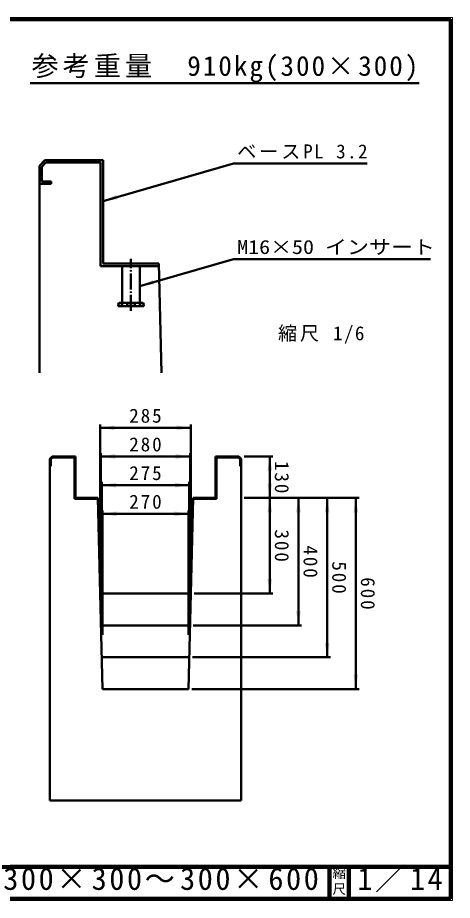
# Model space of a CAD drawing. Units: millimetres, scale not verified, with parts at other scales. Extents: x 100 to 4105, y 100 to 2870.
# Drawn here: x 2741 to 4105, y 100 to 2870 of the extents above; entities that cross this region are included whole.
import ezdxf
from ezdxf.enums import TextEntityAlignment as Align

# ---------------------------------------------------------------- set-up
doc = ezdxf.new("R2010")
doc.units = ezdxf.units.MM
doc.header["$LTSCALE"] = 5
doc.linetypes.add('USER1', pattern=[13.4, 10, -1.2, 1, -1.2])
doc.layers.add('V-nasSTD', color=7, linetype='Continuous', lineweight=50)
doc.styles.add('ＭＳ ゴシック', font='')
doc.styles.get('ＭＳ ゴシック').set_extended_font_data('MS Gothic')

msp = doc.modelspace()

# ---------------------------------------------------------------- hatches: boundary and pattern name
at = {"layer": 'V-nasSTD'}
for points in [[(2809.212, 2347.996), (2846.712, 2347.996), (2846.712, 2355.996), (2817.212, 2355.996), (2817.212, 2402.182), (2830.026, 2414.996), (3001.212, 2414.996), (3001.212, 2089.996), (3184.412, 2089.996), (3184.212, 2097.996), (3009.212, 2097.996), (3009.212, 2422.996), (2826.712, 2422.996), (2809.212, 2405.496), (2809.212, 1755.496)], [(3054.528, 2299.582), (3009.212, 2294.312), (3050.369, 2313.994)], [(3169.528, 2032.766), (3124.212, 2027.496), (3165.369, 2047.178)], [(3044.707, 1590.418), (2999.707, 1582.918), (3044.707, 1575.418)], [(3239.707, 1575.418), (3284.707, 1582.918), (3239.707, 1590.418)], [(3047.207, 1500.418), (3002.207, 1492.918), (3047.207, 1485.418)], [(3237.207, 1485.418), (3282.207, 1492.918), (3237.207, 1500.418)], [(2845.407, 1462.918), (2842.207, 1462.918), (2842.207, 1485.918), (2849.207, 1492.918), (2922.207, 1492.918), (2922.207, 1362.918), (2992.207, 1362.918), (2992.287, 1359.718), (2919.007, 1359.718), (2919.007, 1489.718), (2850.533, 1489.718), (2845.407, 1484.592)], [(3365.407, 1359.718), (3292.127, 1359.718), (3292.207, 1362.918), (3362.207, 1362.918), (3362.207, 1492.918), (3435.207, 1492.918), (3442.207, 1485.918), (3442.207, 1462.918), (3439.007, 1462.918), (3439.007, 1484.592), (3433.882, 1489.718), (3365.407, 1489.718)], [(3539.707, 1447.918), (3532.207, 1492.918), (3524.707, 1447.918)], [(3049.707, 1410.418), (3004.707, 1402.918), (3049.707, 1395.418)], [(3234.707, 1395.418), (3279.707, 1402.918), (3234.707, 1410.418)], [(3524.707, 1407.918), (3532.207, 1362.918), (3539.707, 1407.918)], [(3539.707, 1317.918), (3532.207, 1362.918), (3524.707, 1317.918)], [(3629.707, 1317.918), (3622.207, 1362.918), (3614.707, 1317.918)], [(3719.707, 1317.918), (3712.207, 1362.918), (3704.707, 1317.918)], [(3809.707, 1317.918), (3802.207, 1362.918), (3794.707, 1317.918)], [(3052.207, 1320.418), (3007.207, 1312.918), (3052.207, 1305.418)], [(3232.207, 1305.418), (3277.207, 1312.918), (3232.207, 1320.418)], [(3524.707, 1107.918), (3532.207, 1062.918), (3539.707, 1107.918)], [(3614.707, 1007.918), (3622.207, 962.918), (3629.707, 1007.918)], [(3704.707, 907.918), (3712.207, 862.918), (3719.707, 907.918)], [(3794.707, 807.918), (3802.207, 762.918), (3809.707, 807.918)]]:
    msp.add_hatch(color=256, dxfattribs=at).paths.add_polyline_path(points)

# ---------------------------------------------------------------- linework, layer by layer
at = {"layer": 'V-nasSTD', "lineweight": 100}
for p, q in [((4100, 2865), (105, 2865)), ((4100, 105), (4100, 2865)), ((105, 205), (4100, 205)), ((3720, 205), (3720, 105)), ((3780, 205), (3780, 105)), ((105, 105), (4100, 105))]:
    msp.add_line(p, q, dxfattribs=at)
at = {"layer": 'V-nasSTD'}
for p, q in [((2780.536, 2664.753), (4000.536, 2664.753)), ((2826.712, 2422.996), (2809.212, 2405.496)), ((2826.712, 2422.996), (2809.212, 2405.496)), ((2830.026, 2414.996), (2817.212, 2402.182)), ((2817.212, 2402.182), (2830.026, 2414.996)), ((2826.712, 2422.996), (3009.212, 2422.996)), ((3009.212, 2422.996), (2826.712, 2422.996)), ((3001.212, 2414.996), (2830.026, 2414.996)), ((2830.026, 2414.996), (3001.212, 2414.996)), ((3001.212, 2414.996), (3001.212, 2089.996)), ((3001.212, 2414.996), (3001.212, 2089.996)), ((3009.212, 2422.996), (3009.212, 2097.996)), ((3009.212, 2097.996), (3009.212, 2422.996)), ((3417.966, 2412.259), (3009.212, 2294.312)), ((3417.966, 2412.259), (3837.966, 2412.259)), ((2809.212, 1755.496), (2809.212, 2405.496)), ((2809.212, 2405.496), (2809.212, 1755.496)), ((2817.212, 2402.182), (2817.212, 2355.996)), ((2817.212, 2355.996), (2817.212, 2402.182)), ((2846.712, 2355.996), (2817.212, 2355.996)), ((2846.712, 2355.996), (2817.212, 2355.996)), ((2846.712, 2355.996), (2846.712, 2347.996)), ((2846.712, 2347.996), (2846.712, 2355.996)), ((2846.712, 2347.996), (2809.212, 2347.996)), ((2809.212, 2347.996), (2846.712, 2347.996)), ((2809.212, 1755.496), (2809.212, 2347.996)), ((3417.966, 2112.259), (3124.212, 2027.496)), ((3417.966, 2112.259), (4035.966, 2112.259)), ((3184.412, 2089.996), (3001.212, 2089.996)), ((3001.212, 2089.996), (3184.412, 2089.996)), ((3009.212, 2097.996), (3184.212, 2097.996)), ((3184.212, 2097.996), (3009.212, 2097.996)), ((3069.212, 1979.996), (3069.212, 2089.996)), ((3124.212, 1979.996), (3124.212, 2089.996)), ((3184.212, 2097.996), (3192.775, 1755.496)), ((3184.412, 2089.996), (3184.212, 2097.996)), ((3059.212, 1974.996), (3056.712, 1969.872)), ((3056.712, 1964.996), (3056.712, 1969.996)), ((3059.212, 1974.996), (3134.212, 1974.996)), ((3134.212, 1974.996), (3136.712, 1969.996)), ((3136.712, 1964.996), (3136.712, 1969.996)), ((3056.712, 1964.996), (3136.712, 1964.996)), ((2999.707, 1592.918), (2999.707, 1202.918)), ((3284.707, 1582.918), (2999.707, 1582.918)), ((3284.707, 1592.918), (3284.707, 1202.918)), ((3002.207, 1502.918), (3002.207, 1112.918)), ((3282.207, 1502.918), (3282.207, 1112.918)), ((2849.207, 1492.918), (2842.207, 1485.918)), ((2842.207, 1485.918), (2849.207, 1492.918)), ((2842.207, 412.918), (2842.207, 1485.918)), ((2842.207, 1462.918), (2842.207, 1485.918)), ((2850.533, 1489.718), (2845.407, 1484.592)), ((2850.533, 1489.718), (2845.407, 1484.592)), ((2845.407, 1484.592), (2845.407, 1462.918)), ((2845.407, 1484.592), (2845.407, 1462.918)), ((2849.207, 1492.918), (2922.207, 1492.918)), ((2849.207, 1492.918), (2922.207, 1492.918)), ((2919.007, 1489.718), (2850.533, 1489.718)), ((2919.007, 1489.718), (2850.533, 1489.718)), ((2919.007, 1489.718), (2919.007, 1359.718)), ((2919.007, 1359.718), (2919.007, 1489.718)), ((2922.207, 1492.918), (2922.207, 1362.918)), ((2922.207, 1492.918), (2922.207, 1362.918)), ((3002.207, 1492.918), (3282.207, 1492.918)), ((3435.207, 1492.918), (3362.207, 1492.918)), ((3362.207, 1492.918), (3362.207, 1362.918)), ((3362.207, 1362.918), (3362.207, 1492.918)), ((3362.207, 1492.918), (3435.207, 1492.918)), ((3365.407, 1489.718), (3365.407, 1359.718)), ((3365.407, 1489.718), (3433.882, 1489.718)), ((3433.882, 1489.718), (3365.407, 1489.718)), ((3365.407, 1489.718), (3365.407, 1359.718)), ((3433.882, 1489.718), (3439.007, 1484.592)), ((3439.007, 1484.592), (3433.882, 1489.718)), ((3435.207, 1492.918), (3442.207, 1485.918)), ((3435.207, 1492.918), (3442.207, 1485.918)), ((3439.007, 1484.592), (3439.007, 1462.918)), ((3439.007, 1462.918), (3439.007, 1484.592)), ((3442.207, 412.918), (3442.207, 1485.918)), ((3442.207, 1485.918), (3442.207, 1462.918)), ((3452.207, 1492.918), (3542.207, 1492.918)), ((3532.207, 1492.918), (3532.207, 1362.918)), ((2845.407, 1462.918), (2842.207, 1462.918)), ((2845.407, 1462.918), (2842.207, 1462.918)), ((3439.007, 1462.918), (3442.207, 1462.918)), ((3442.207, 1462.918), (3439.007, 1462.918)), ((3004.707, 1412.918), (3004.707, 1022.918)), ((3279.707, 1412.918), (3279.707, 1022.918)), ((3004.707, 1402.918), (3279.707, 1402.918)), ((2992.287, 1359.718), (2919.007, 1359.718)), ((2992.287, 1359.718), (2919.007, 1359.718)), ((2922.207, 1362.918), (2992.207, 1362.918)), ((2922.207, 1362.918), (2992.207, 1362.918)), ((2992.207, 1362.918), (2999.707, 1062.918)), ((2992.207, 1362.918), (2992.287, 1359.718)), ((3292.207, 1362.918), (3284.707, 1062.918)), ((3292.127, 1359.718), (3292.207, 1362.918)), ((3292.127, 1359.718), (3365.407, 1359.718)), ((3365.407, 1359.718), (3292.127, 1359.718)), ((3292.207, 1362.918), (3362.207, 1362.918)), ((3292.207, 1362.918), (3362.207, 1362.918)), ((3452.207, 1362.918), (3812.207, 1362.918)), ((3532.207, 1362.918), (3532.207, 1062.918)), ((3622.207, 1362.918), (3622.207, 962.918)), ((3712.207, 1362.918), (3712.207, 862.918)), ((3802.207, 1362.918), (3802.207, 762.918)), ((3007.207, 1322.918), (3007.207, 932.918)), ((3007.207, 1312.918), (3277.207, 1312.918)), ((3277.207, 1322.918), (3277.207, 932.918)), ((2999.707, 1062.918), (3284.707, 1062.918)), ((2999.707, 1062.918), (3007.207, 762.918)), ((3284.707, 1062.918), (3277.207, 762.918)), ((3294.707, 1062.918), (3542.207, 1062.918)), ((3002.207, 962.918), (3282.207, 962.918)), ((3292.207, 962.918), (3632.207, 962.918)), ((3004.707, 862.918), (3279.707, 862.918)), ((3289.707, 862.918), (3722.207, 862.918)), ((3007.207, 762.918), (3277.207, 762.918)), ((3287.207, 762.918), (3812.207, 762.918)), ((2842.207, 412.918), (3442.207, 412.918))]:
    msp.add_line(p, q, dxfattribs=at)
at = {"layer": 'V-nasSTD', "linetype": 'USER1'}
msp.add_line((3096.712, 1949.996), (3096.712, 2112.996), dxfattribs=at)
at = {"layer": 'V-nasSTD', "lineweight": 13}
msp.add_lwpolyline([(100, 100), (100, 2870), (4105, 2870), (4105, 100)], close=True, dxfattribs=at)
at = {"layer": 'V-nasSTD'}
for centre, radius, start, end in [((3056.712, 1953.746), 21.25, 61.92751, 83.4286), ((3064.212, 1979.996), 5, 270, 0), ((3065.15, 1968.746), 4.062, 292.61986, 67.38014), ((3088.275, 1968.746), 4.062, 112.61986, 247.38014), ((3096.712, 1953.746), 21.25, 61.92751, 118.07249), ((3105.15, 1968.746), 4.062, 292.61986, 67.38014), ((3129.212, 1979.996), 5, 180, 270), ((3128.275, 1968.746), 4.062, 112.61986, 247.38014), ((3136.712, 1953.746), 21.25, 96.56708, 118.07249)]:
    msp.add_arc(centre, radius, start, end, dxfattribs=at)

# ---------------------------------------------------------------- texts
at = {"layer": 'V-nasSTD', "style": 'ＭＳ ゴシック', "width": 1.15}
msp.add_text('M16×50 インサート', height=43.99, dxfattribs=at).set_placement((3429.966, 2172.259), align=Align.TOP_LEFT)
at = {"layer": 'V-nasSTD', "style": 'ＭＳ ゴシック'}
for s, p in [('縮', (3728.982, 200.999)), ('尺', (3728.976, 151.01))]:
    msp.add_text(s, height=30.79, dxfattribs=at).set_placement(p, align=Align.TOP_LEFT)
at = {"layer": 'V-nasSTD', "attachment_point": 1, "style": 'ＭＳ ゴシック'}
for s, insert, char_height in [('\\T1.15;参考重量\u3000910kg(300×300)', (2784.536, 2749.753), 62.32), ('\\T1.15;ベースPL\\~3.2', (3429.966, 2472.259), 43.99), ('\\T1.15;縮尺\\~1/6', (3557.928, 1901.561), 43.99), ('\\T1.2;285', (3091.22, 1642.918), 43.99), ('\\T1.2;280', (3091.22, 1552.918), 43.99), ('\\T1.2;275', (3091.22, 1462.918), 43.99), ('\\T1.2;270', (3091.22, 1372.918), 43.99), ('\\T1.17;300×300～300×600', (2696, 202.508), 69.65), ('\\T1.16;1／14', (3807.033, 202.582), 69.65)]:
    msp.add_mtext(s, dxfattribs=dict(at, insert=insert, char_height=char_height))
at = {"layer": 'V-nasSTD', "char_height": 43.99, "attachment_point": 1, "rotation": 270, "style": 'ＭＳ ゴシック'}
for s, insert in [('\\T1.2;130', (3592.207, 1478.905)), ('\\T1.2;300', (3592.207, 1263.905)), ('\\T1.2;400', (3682.207, 1213.905)), ('\\T1.2;500', (3772.207, 1163.905)), ('\\T1.2;600', (3862.207, 1113.905))]:
    msp.add_mtext(s, dxfattribs=dict(at, insert=insert))

doc.saveas('drawing.dxf')
